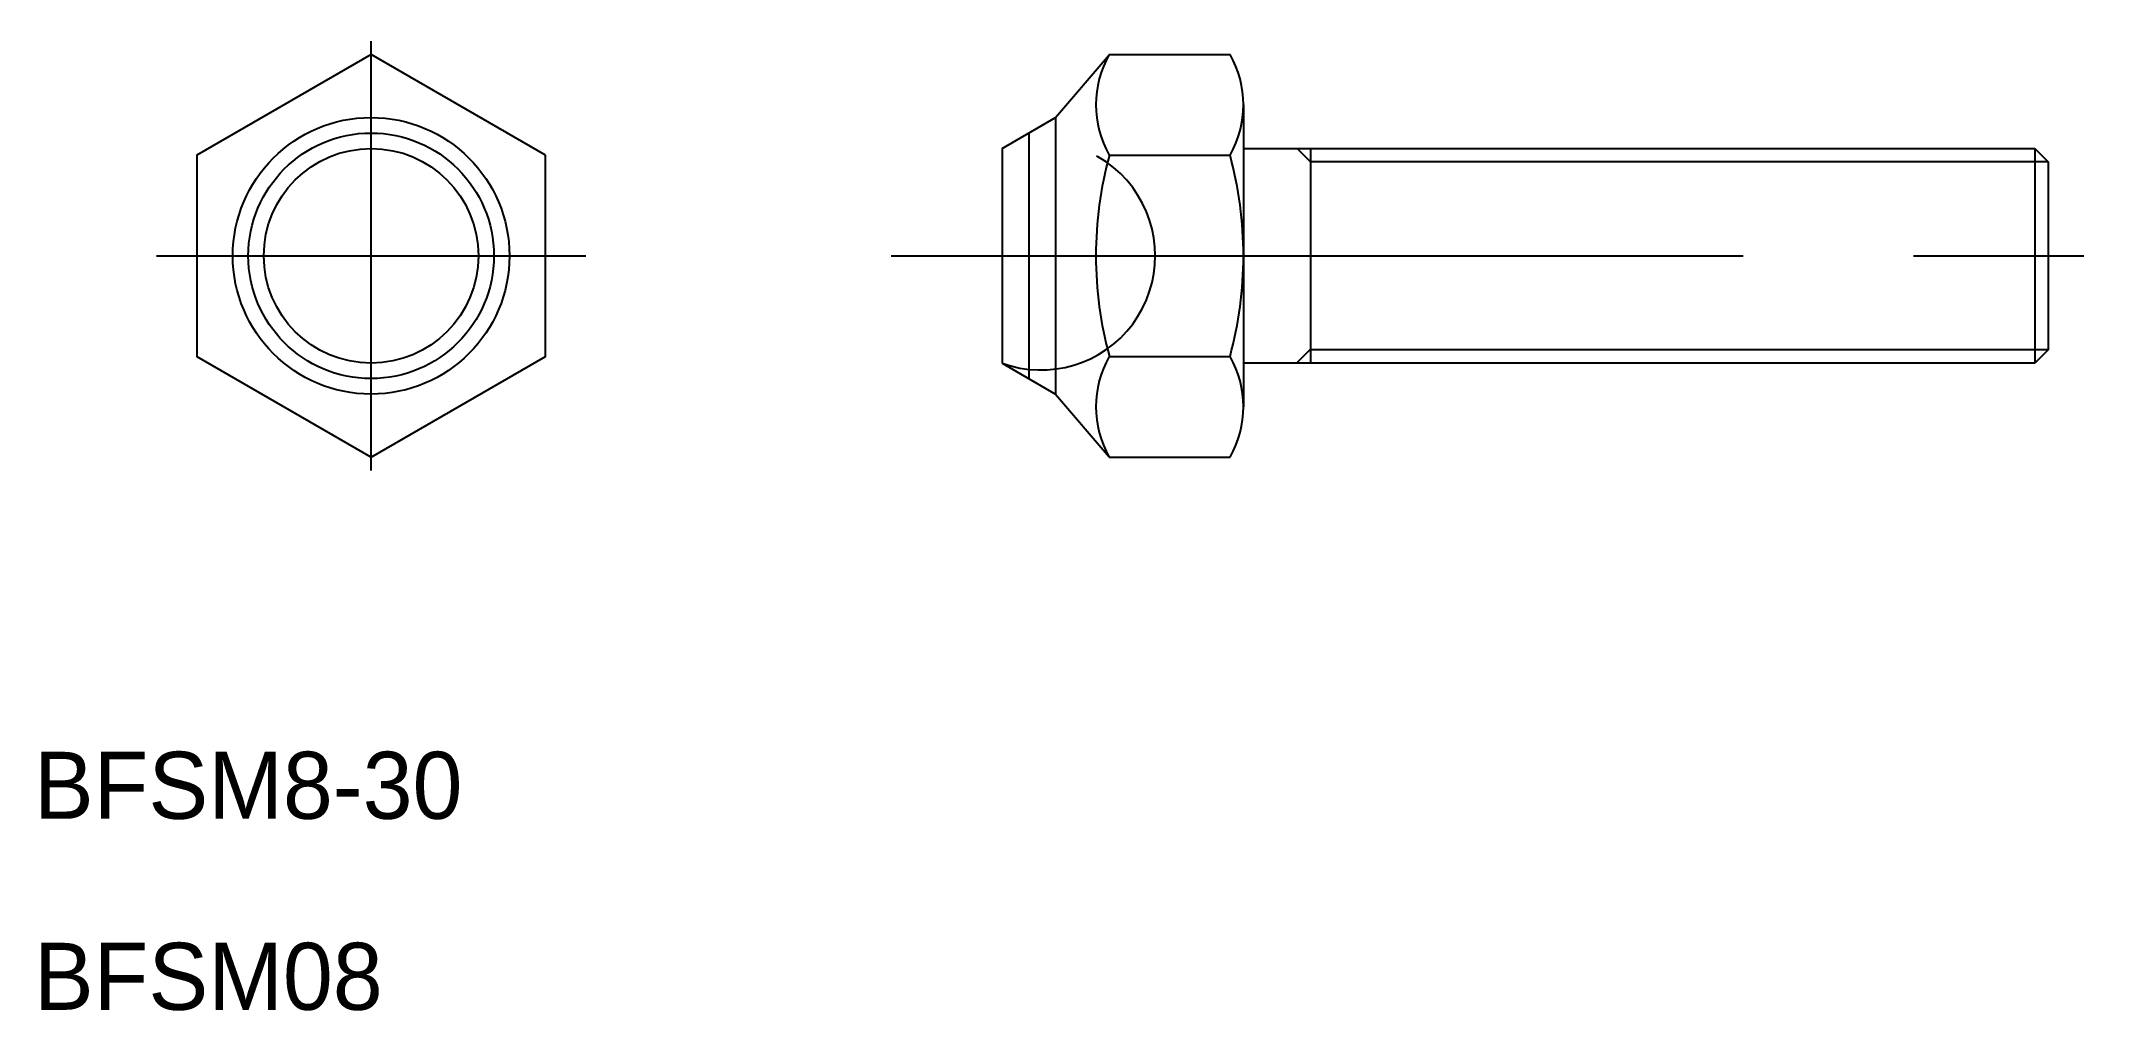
# Model space of a CAD drawing. Extents: x 489.8 to 566.6, y 435.6 to 471.8.
import ezdxf

# ---------------------------------------------------------------- set-up
doc = ezdxf.new("R2010")
doc.units = 0
doc.linetypes.add('CENTER', pattern=[50.8, 31.75, -6.35, 6.35, -6.35])
doc.linetypes.add('DASHED', pattern=[19.05, 12.7, -6.35])
doc.layers.get('0').update_dxf_attribs({"linetype": 'CONTINUOUS'})
doc.layers.add('CENTER', color=1, linetype='CENTER')

msp = doc.modelspace()

# ---------------------------------------------------------------- linework, layer by layer
at = {"color": 7, "linetype": 'CONTINUOUS'}
for p, q in [((527.636, 468.934), (529.629, 471.272)), ((529.636, 471.285), (534.136, 471.285)), ((534.636, 469.408), (534.636, 458.15)), ((525.636, 467.779), (527.636, 468.934)), ((526.636, 468.356), (526.636, 459.202)), ((527.636, 468.934), (527.636, 458.624)), ((525.636, 467.779), (525.636, 459.779)), ((534.636, 467.779), (564.136, 467.779)), ((537.136, 467.779), (537.136, 459.779)), ((564.136, 467.779), (564.636, 467.279)), ((564.136, 467.779), (564.136, 459.779)), ((529.636, 467.532), (534.136, 467.532)), ((564.636, 467.279), (564.636, 460.279)), ((529.636, 460.026), (534.136, 460.026)), ((564.636, 460.279), (564.136, 459.779)), ((525.636, 459.779), (527.636, 458.624)), ((564.136, 459.779), (534.636, 459.779)), ((527.636, 458.624), (529.629, 456.287)), ((529.636, 456.274), (534.136, 456.274))]:
    msp.add_line(p, q, dxfattribs=at)
at = {"color": 3, "linetype": 'CONTINUOUS'}
for p, q in [((536.662, 467.754), (537.162, 467.254)), ((564.636, 467.279), (537.136, 467.279)), ((537.117, 460.279), (536.617, 459.779)), ((564.636, 460.279), (537.136, 460.279))]:
    msp.add_line(p, q, dxfattribs=at)
at = {"color": 7, "linetype": 'CONTINUOUS'}
msp.add_lwpolyline([(508.618, 467.532), (502.118, 471.285), (495.618, 467.532), (495.618, 460.026), (502.118, 456.274), (508.618, 460.026)], close=True, dxfattribs=at)
for radius in [5.155, 4.577, 4]:
    msp.add_circle((502.118, 463.779), radius, dxfattribs=at)
for centre, radius, start, end in [((532.907, 469.408), 3.771, 150.15828, 209.84172), ((530.865, 469.408), 3.771, 330.15828, 29.84172), ((543.47, 463.779), 14.333, 164.82182, 195.17818), ((520.303, 463.779), 14.333, 344.82182, 15.17818), ((532.907, 458.15), 3.771, 150.15828, 209.84172), ((530.865, 458.15), 3.771, 330.15828, 29.84172)]:
    msp.add_arc(centre, radius, start, end, dxfattribs=at)
at = {"color": 3, "linetype": 'DASHED'}
msp.add_arc((527.093, 463.779), 4.257, 249.98404, 110.01596, dxfattribs=at)
at = {"layer": 'CENTER', "color": 1, "linetype": 'CENTER'}
for p, q in [((502.118, 455.779), (502.118, 471.779)), ((494.118, 463.779), (510.118, 463.779)), ((521.51, 463.779), (566.596, 463.779))]:
    msp.add_line(p, q, dxfattribs=at)

# ---------------------------------------------------------------- texts
at = {"color": 7, "linetype": 'CONTINUOUS'}
for s, p in [('BFSM8-30', (489.545, 442.791)), ('BFSM08', (489.545, 435.67))]:
    msp.add_text(s, height=2.5, dxfattribs=at).set_placement(p)

doc.saveas('drawing.dxf')
